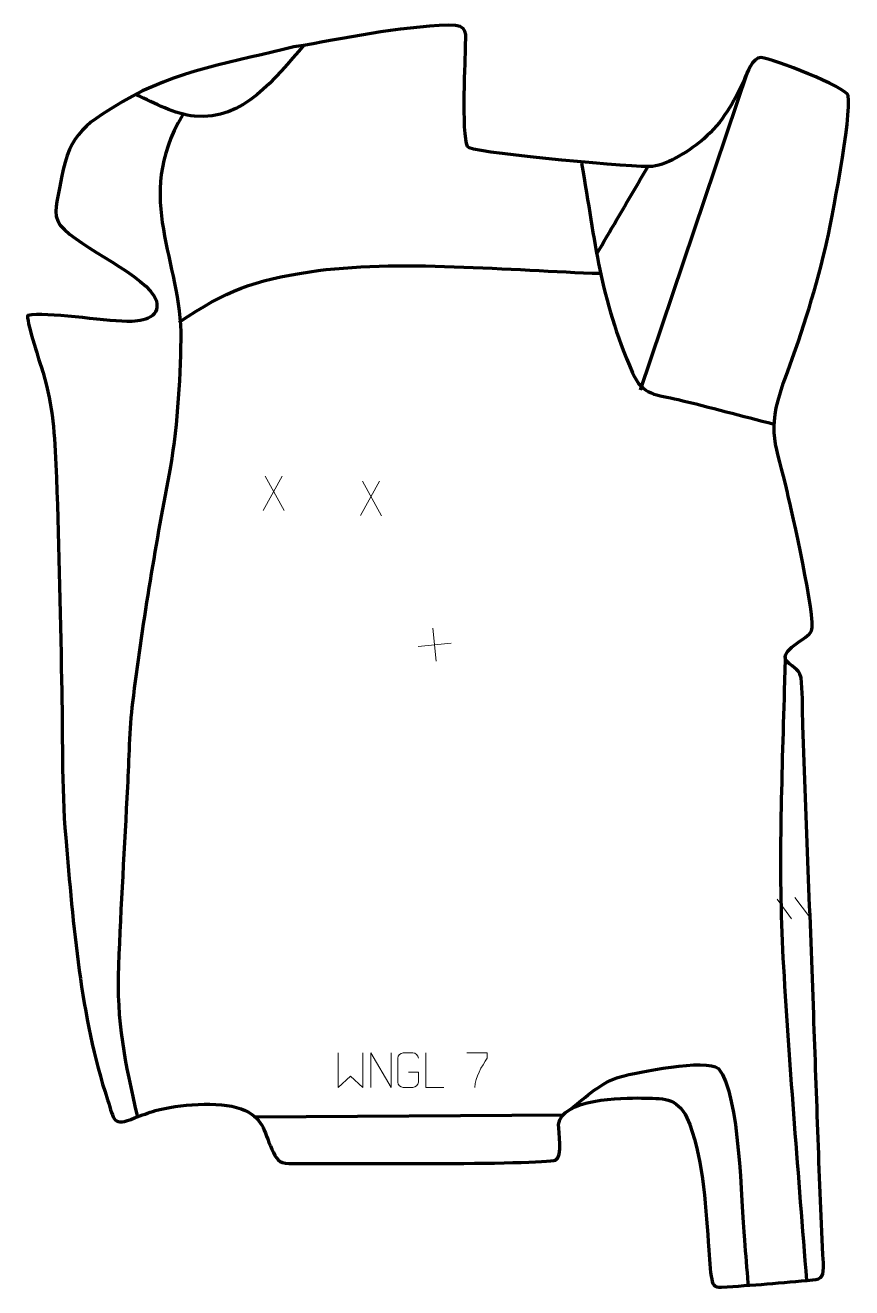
# Model space of a CAD drawing. Header units: millimetres. Extents: x -585 to 14, y 62 to 978.
import ezdxf

# ---------------------------------------------------------------- set-up
doc = ezdxf.new("R2010")
doc.units = ezdxf.units.MM
doc.header["$MEASUREMENT"] = 0
doc.layers.add('layer 2', color=7, linetype='Continuous')
doc.layers.add('layer 3', color=7, linetype='Continuous')

msp = doc.modelspace()

# ---------------------------------------------------------------- linework, layer by layer
at = {"layer": 'layer 2', "color": 142, "lineweight": 158}
for points, knots in [([(-382.7605, 963.7216), (-403.8466, 939.9916), (-426.2968, 908.7919), (-462.2394, 912.2081), (-462.2394, 912.2081), (-476.3419, 913.5485), (-491.0496, 921.7927), (-503.9801, 927.6298)], [0, 0, 0, 0, 0.33333333, 0.33333333, 0.33333333, 0.33333333, 1, 1, 1, 1]), ([(-470.8649, 913.0128), (-507.0031, 851.99), (-471.2348, 807.4072), (-472.083, 750.249), (-472.083, 750.249), (-472.5187, 720.8792), (-475.0157, 681.1046), (-480.5061, 652.7242), (-480.5061, 652.7242), (-490.9858, 598.5537), (-500.3036, 541.6779), (-507.1033, 486.9346), (-507.1033, 486.9346), (-509.5098, 467.5603), (-509.6517, 445.5681), (-510.7091, 425.8052), (-510.7091, 425.8052), (-513.0141, 382.7201), (-515.5108, 339.2543), (-517.2734, 296.1703), (-517.2734, 296.1703), (-518.9531, 255.1184), (-512.5518, 225.7095), (-503.6606, 186.9841)], [0, 0, 0, 0, 0.14285714, 0.14285714, 0.14285714, 0.14285714, 0.28571429, 0.28571429, 0.28571429, 0.28571429, 0.42857143, 0.42857143, 0.42857143, 0.42857143, 0.57142857, 0.57142857, 0.57142857, 0.57142857, 0.71428571, 0.71428571, 0.71428571, 0.71428571, 1, 1, 1, 1]), ([(-181.4727, 878.2654), (-171.223, 818.9171), (-168.7895, 782.108), (-144.5459, 726.0852), (-144.5459, 726.0852), (-137.3604, 709.481), (-126.9537, 710.2651), (-111.3425, 706.6616), (-111.3425, 706.6616), (-88.1895, 701.0951), (-64.92, 694.7709), (-41.8148, 688.8508)], [0, 0, 0, 0, 0.25, 0.25, 0.25, 0.25, 0.5, 0.5, 0.5, 0.5, 1, 1, 1, 1]), ([(-170.498, 812.3129), (-165.7132, 820.4666), (-160.9285, 828.6203), (-156.1437, 836.774), (-156.1437, 836.774), (-148.589, 849.6483), (-141.0341, 862.5226), (-133.4793, 875.3968)], [0, 0, 0, 0, 0.33333333, 0.33333333, 0.33333333, 0.33333333, 1, 1, 1, 1]), ([(-473.2115, 762.9003), (-438.7679, 785.9572), (-419.6356, 793.1736), (-378.4771, 799.3853), (-378.4771, 799.3853), (-316.2339, 808.7791), (-231.9821, 800.1548), (-167.6997, 798.2895)], [0, 0, 0, 0, 0.33333333, 0.33333333, 0.33333333, 0.33333333, 1, 1, 1, 1]), ([(-33.8719, 519.9696), (-34.1475, 509.9858), (-34.4231, 500.0019), (-34.6987, 490.0182), (-34.6987, 490.0182), (-36.5392, 424.1959), (-39.056, 361.1857), (-35.1168, 295.2283), (-35.1168, 295.2283), (-30.5806, 219.2727), (-24.348, 143.4299), (-18.4095, 67.5749)], [0, 0, 0, 0, 0.25, 0.25, 0.25, 0.25, 0.5, 0.5, 0.5, 0.5, 1, 1, 1, 1]), ([(-189.0832, 192.1435), (-178.2062, 200.5478), (-166.962, 211.7516), (-153.4685, 215.3969), (-153.4685, 215.3969), (-141.0035, 218.678), (-91.3718, 228.8515), (-82.1045, 221.3077), (-82.1045, 221.3077), (-66.5446, 201.4783), (-65.8535, 125.1299), (-63.4725, 96.9204), (-63.4725, 96.9204), (-62.5893, 86.4557), (-61.7067, 75.9909), (-60.8353, 65.525), (-60.8353, 65.525), (-60.8353, 65.525), (-60.7118, 64.035), (-60.7118, 64.035)], [0, 0, 0, 0, 0.16666667, 0.16666667, 0.16666667, 0.16666667, 0.33333333, 0.33333333, 0.33333333, 0.33333333, 0.5, 0.5, 0.5, 0.5, 0.66666667, 0.66666667, 0.66666667, 0.66666667, 1, 1, 1, 1])]:
    msp.add_open_spline(points, degree=3, knots=knots, dxfattribs=at)
for points in [[(-138.7566, 713.6892), (-138.7566, 713.6892), (-60.8692, 945.0339), (-60.8692, 945.0339)], [(-418.3241, 186.4008), (-418.3241, 186.4008), (-194.8381, 187.8038), (-194.8381, 187.8038)]]:
    msp.add_open_spline(points, degree=3, dxfattribs=at)
at = {"layer": 'layer 2', "color": 250, "lineweight": 9}
for points, knots in [([(-357.86, 232.6429), (-357.86, 232.6429), (-357.86, 207.6849), (-357.86, 207.6849), (-357.86, 207.6849), (-357.86, 207.6849), (-349.0173, 215.7496), (-349.0173, 215.7496), (-349.0173, 215.7496), (-349.0173, 215.7496), (-340.1749, 207.6855), (-340.1749, 207.6855), (-340.1749, 207.6855), (-340.1749, 207.6855), (-340.1749, 232.6429), (-340.1749, 232.6429)], [0, 0, 0, 0, 0.2, 0.2, 0.2, 0.2, 0.4, 0.4, 0.4, 0.4, 0.6, 0.6, 0.6, 0.6, 1, 1, 1, 1]), ([(-334.2644, 207.6907), (-334.2644, 207.6907), (-334.2644, 232.6442), (-334.2644, 232.6442), (-334.2644, 232.6442), (-334.2644, 232.6442), (-319.6096, 207.6907), (-319.6096, 207.6907), (-319.6096, 207.6907), (-319.6096, 207.6907), (-319.6096, 232.6442), (-319.6096, 232.6442)], [0, 0, 0, 0, 0.25, 0.25, 0.25, 0.25, 0.5, 0.5, 0.5, 0.5, 1, 1, 1, 1]), ([(-307.0034, 218.6731), (-307.0034, 218.6731), (-299.8353, 218.6731), (-299.8353, 218.6731), (-299.8353, 218.6731), (-299.8353, 218.6731), (-299.8353, 211.505), (-299.8353, 211.505), (-299.8353, 211.505), (-299.975, 209.1816), (-301.6522, 207.702), (-303.8, 207.6912), (-303.8, 207.6912), (-306.1318, 207.6916), (-308.4638, 207.6916), (-310.7953, 207.6912), (-310.7953, 207.6912), (-312.7202, 207.5858), (-314.6924, 209.4703), (-314.6812, 211.4876), (-314.6812, 211.4876), (-314.6808, 217.2577), (-314.6808, 223.0274), (-314.6812, 228.7967), (-314.6812, 228.7967), (-314.677, 230.9348), (-312.9302, 232.654), (-310.7779, 232.6406), (-310.7779, 232.6406), (-308.4522, 232.6406), (-306.1261, 232.6406), (-303.8, 232.6406), (-303.8, 232.6406), (-301.8533, 232.676), (-299.8619, 231.1845), (-299.8353, 228.7468)], [0, 0, 0, 0, 0.1, 0.1, 0.1, 0.1, 0.2, 0.2, 0.2, 0.2, 0.3, 0.3, 0.3, 0.3, 0.4, 0.4, 0.4, 0.4, 0.5, 0.5, 0.5, 0.5, 0.6, 0.6, 0.6, 0.6, 0.7, 0.7, 0.7, 0.7, 0.8, 0.8, 0.8, 0.8, 1, 1, 1, 1]), ([(-281.3852, 207.6869), (-281.3852, 207.6869), (-294.3343, 207.6869), (-294.3343, 207.6869), (-294.3343, 207.6869), (-294.3343, 207.6869), (-294.3343, 232.6405), (-294.3343, 232.6405)], [0, 0, 0, 0, 0.33333333, 0.33333333, 0.33333333, 0.33333333, 1, 1, 1, 1]), ([(-264.6663, 232.6434), (-264.6663, 232.6434), (-249.8502, 232.6434), (-249.8502, 232.6434), (-249.8502, 232.6434), (-249.8505, 231.3938), (-249.8505, 230.1442), (-249.8502, 228.8944), (-249.8502, 228.8944), (-253.8446, 222.8973), (-258.7598, 215.0637), (-258.7598, 207.6849)], [0, 0, 0, 0, 0.25, 0.25, 0.25, 0.25, 0.5, 0.5, 0.5, 0.5, 1, 1, 1, 1])]:
    msp.add_open_spline(points, degree=3, knots=knots, dxfattribs=at)
at = {"layer": 'layer 3', "color": 242, "lineweight": 158}
msp.add_open_spline([(-390.0102, 962.5002), (-353.2831, 968.5497), (-314.9094, 977.1966), (-277.7253, 978.2155), (-277.7253, 978.2155), (-262.7343, 978.2347), (-265.5549, 973.1401), (-265.66, 960.1528), (-265.66, 960.1528), (-265.7409, 950.1511), (-268.9146, 891.3665), (-263.0886, 889.2155), (-263.0886, 889.2155), (-251.3358, 884.8765), (-139.9132, 874.5868), (-130.1393, 875.7753), (-130.1393, 875.7753), (-118.521, 877.1881), (-101.7638, 888.1114), (-92.8387, 895.9091), (-92.8387, 895.9091), (-79.3775, 907.6699), (-70.9987, 922.3847), (-63.7037, 938.4673), (-63.7037, 938.4673), (-61.4371, 943.5118), (-57.7579, 954.7469), (-51.2979, 954.8623), (-51.2979, 954.8623), (-42.5703, 953.8673), (10.1895, 933.3865), (11.8559, 927.2305), (11.8559, 927.2305), (14.3957, 912.2134), (-0.2736, 835.7463), (-4.6279, 816.8313), (-4.6279, 816.8313), (-13.0808, 781.856), (-22.7677, 751.9283), (-35.2366, 718.2556), (-35.2366, 718.2556), (-47.7599, 682.7273), (-40.1046, 673.8714), (-32.2792, 639.3217), (-32.2792, 639.3217), (-29.4372, 626.7742), (-11.2478, 547.9013), (-14.7391, 538.8948), (-14.7391, 538.8948), (-17.0905, 532.829), (-39.4665, 524.6755), (-32.5511, 516.833), (-32.5511, 516.833), (-27.3498, 510.9347), (-22.61, 511.771), (-21.9106, 501.4193), (-21.9106, 501.4193), (-21.2425, 491.5311), (-21.3531, 480.2469), (-20.9806, 470.1442), (-20.9806, 470.1442), (-18.4041, 400.2692), (-15.7767, 330.3954), (-13.1744, 260.5212), (-13.1744, 260.5212), (-10.9409, 200.5384), (-9.206, 140.4135), (-6.193, 80.4845), (-6.193, 80.4845), (-5.6871, 70.4214), (-7.1775, 68.7126), (-13.863, 68.0238), (-13.863, 68.0238), (-35.5994, 65.8376), (-58.1927, 64.1519), (-80.0071, 62.6851), (-80.0071, 62.6851), (-85.813, 62.2948), (-86.4911, 64.8311), (-87.5066, 70.6788), (-87.5066, 70.6788), (-88.6762, 77.4131), (-88.9289, 88.1728), (-89.5892, 95.5605), (-89.5892, 95.5605), (-91.8839, 123.8601), (-93.5805, 159.5696), (-105.1025, 185.64), (-105.1025, 185.64), (-112.2512, 200.5915), (-123.0414, 199.7068), (-137.976, 199.9409), (-137.976, 199.9409), (-151.88, 200.1589), (-196.1271, 199.6141), (-198.146, 180.692), (-198.146, 180.692), (-198.0973, 175.0514), (-195.087, 157.6323), (-200.2784, 154.9039), (-200.2784, 154.9039), (-210.686, 151.3545), (-367.6769, 152.6152), (-393.6962, 152.4524), (-393.6962, 152.4524), (-401.1734, 152.4057), (-402.976, 156.0756), (-406.0155, 162.7454), (-406.0155, 162.7454), (-412.4356, 176.8334), (-411.7374, 185.6285), (-428.4111, 192.1531), (-428.4111, 192.1531), (-444.576, 197.9626), (-474.3789, 195.2696), (-490.3154, 190.8453), (-490.3154, 190.8453), (-495.5712, 189.3288), (-500.5186, 187.4913), (-505.5886, 185.4528), (-505.5886, 185.4528), (-521.5332, 178.9494), (-520.3385, 183.7882), (-525.1758, 198.6013), (-525.1758, 198.6013), (-545.0603, 259.4908), (-549.9667, 325.2432), (-555.5313, 388.9098), (-555.5313, 388.9098), (-558.7086, 426.1518), (-557.6123, 465.2665), (-558.4747, 502.8318), (-558.4747, 502.8318), (-559.673, 554.9687), (-560.3976, 607.5404), (-562.7037, 659.6108), (-562.7037, 659.6108), (-563.929, 686.0904), (-565.2397, 705.1941), (-573.3778, 730.7498), (-573.3778, 730.7498), (-574.6605, 734.7776), (-584.8358, 765.6981), (-582.8991, 767.7412), (-582.8991, 767.7412), (-569.3879, 770.4956), (-529.0495, 763.5045), (-511.1534, 763.3355), (-511.1534, 763.3355), (-501.9698, 763.2489), (-486.4246, 764.9885), (-489.7361, 778.2099), (-489.7361, 778.2099), (-496.5978, 797.1123), (-545.5264, 816.4631), (-559.4937, 833.0894), (-559.4937, 833.0894), (-565.6384, 841.5534), (-561.2747, 851.7523), (-559.726, 861.3324), (-559.726, 861.3324), (-553.5629, 897.5755), (-545.1005, 904.56), (-514.1437, 922.9319), (-514.1437, 922.9319), (-476.9162, 945.0252), (-431.6986, 952.0687), (-390.0102, 962.5002)], degree=3, knots=[0, 0, 0, 0, 0.02325581, 0.02325581, 0.02325581, 0.02325581, 0.04651163, 0.04651163, 0.04651163, 0.04651163, 0.06976744, 0.06976744, 0.06976744, 0.06976744, 0.09302326, 0.09302326, 0.09302326, 0.09302326, 0.11627907, 0.11627907, 0.11627907, 0.11627907, 0.13953488, 0.13953488, 0.13953488, 0.13953488, 0.1627907, 0.1627907, 0.1627907, 0.1627907, 0.18604651, 0.18604651, 0.18604651, 0.18604651, 0.20930233, 0.20930233, 0.20930233, 0.20930233, 0.23255814, 0.23255814, 0.23255814, 0.23255814, 0.25581395, 0.25581395, 0.25581395, 0.25581395, 0.27906977, 0.27906977, 0.27906977, 0.27906977, 0.30232558, 0.30232558, 0.30232558, 0.30232558, 0.3255814, 0.3255814, 0.3255814, 0.3255814, 0.34883721, 0.34883721, 0.34883721, 0.34883721, 0.37209302, 0.37209302, 0.37209302, 0.37209302, 0.39534884, 0.39534884, 0.39534884, 0.39534884, 0.41860465, 0.41860465, 0.41860465, 0.41860465, 0.44186047, 0.44186047, 0.44186047, 0.44186047, 0.46511628, 0.46511628, 0.46511628, 0.46511628, 0.48837209, 0.48837209, 0.48837209, 0.48837209, 0.51162791, 0.51162791, 0.51162791, 0.51162791, 0.53488372, 0.53488372, 0.53488372, 0.53488372, 0.55813953, 0.55813953, 0.55813953, 0.55813953, 0.58139535, 0.58139535, 0.58139535, 0.58139535, 0.60465116, 0.60465116, 0.60465116, 0.60465116, 0.62790698, 0.62790698, 0.62790698, 0.62790698, 0.65116279, 0.65116279, 0.65116279, 0.65116279, 0.6744186, 0.6744186, 0.6744186, 0.6744186, 0.69767442, 0.69767442, 0.69767442, 0.69767442, 0.72093023, 0.72093023, 0.72093023, 0.72093023, 0.74418605, 0.74418605, 0.74418605, 0.74418605, 0.76744186, 0.76744186, 0.76744186, 0.76744186, 0.79069767, 0.79069767, 0.79069767, 0.79069767, 0.81395349, 0.81395349, 0.81395349, 0.81395349, 0.8372093, 0.8372093, 0.8372093, 0.8372093, 0.86046512, 0.86046512, 0.86046512, 0.86046512, 0.88372093, 0.88372093, 0.88372093, 0.88372093, 0.90697674, 0.90697674, 0.90697674, 0.90697674, 0.93023256, 0.93023256, 0.93023256, 0.93023256, 0.95348837, 0.95348837, 0.95348837, 0.95348837, 1, 1, 1, 1], dxfattribs=at)
at = {"layer": 'layer 3', "color": 250, "lineweight": 9}
for points in [[(-398.5664, 651.0937), (-398.5664, 651.0937), (-412.307, 626.1979), (-412.307, 626.1979)], [(-410.8524, 651.0937), (-410.8524, 651.0937), (-397.1118, 626.1402), (-397.1118, 626.1402)], [(-327.9894, 647.3816), (-327.9894, 647.3816), (-341.73, 622.4858), (-341.73, 622.4858)], [(-340.2754, 647.3816), (-340.2754, 647.3816), (-326.5348, 622.4281), (-326.5348, 622.4281)], [(-289.2393, 540.7359), (-289.2393, 540.7359), (-286.852, 516.8771), (-286.852, 516.8771)], [(-299.975, 527.6128), (-299.975, 527.6128), (-276.1162, 530.0001), (-276.1162, 530.0001)], [(-39.7375, 344.1072), (-39.7375, 344.1072), (-29.2461, 330.0601), (-29.2461, 330.0601)], [(-26.8379, 345.3979), (-26.8379, 345.3979), (-16.3465, 331.3508), (-16.3465, 331.3508)]]:
    msp.add_open_spline(points, degree=3, dxfattribs=at)

doc.saveas('drawing.dxf')
